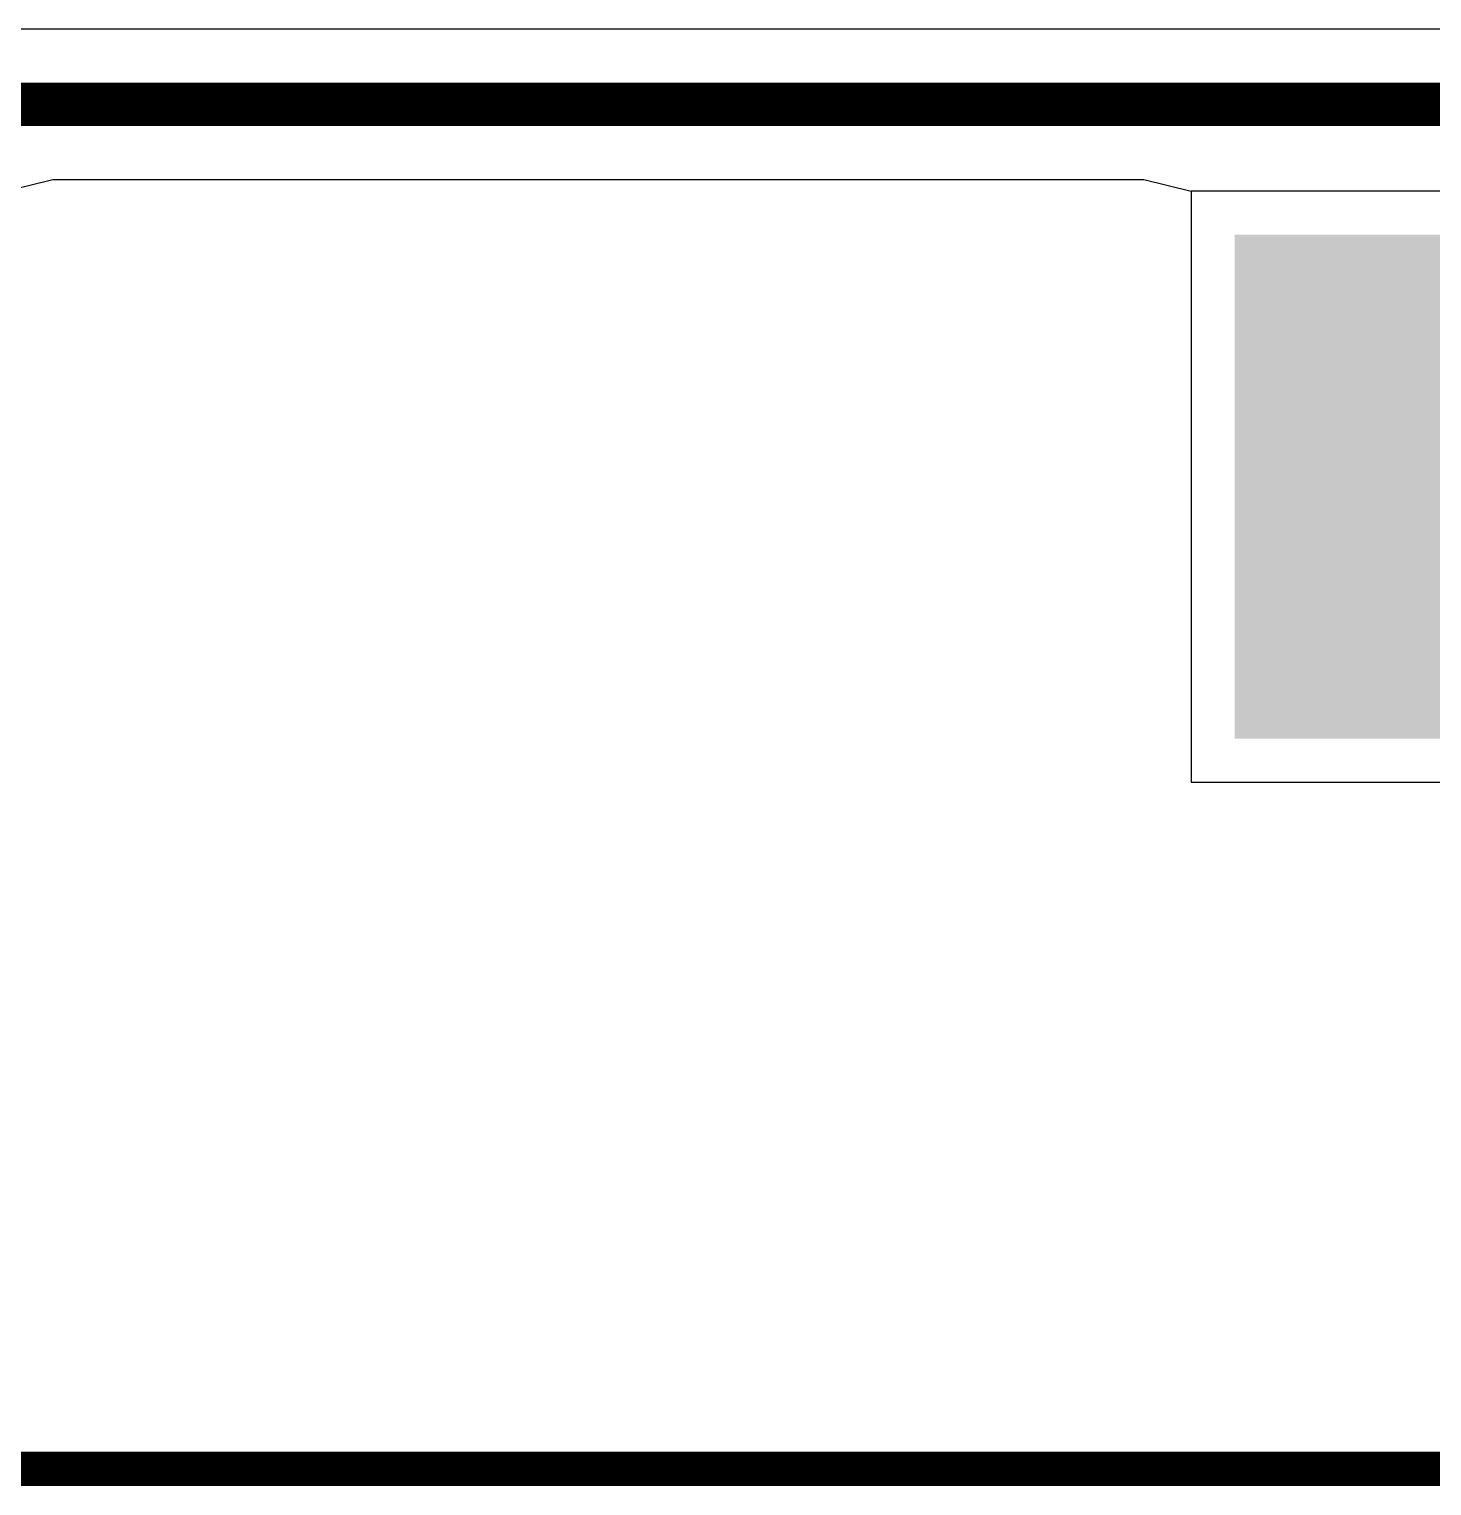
# Model space of a CAD drawing. Header units: inches. Extents: x -0.14 to 3.29, y -0.08 to 7.88.
# Drawn here: x 0.8235 to 1.1468, y 1.3253 to 1.661 of the extents above; entities that cross this region are included whole.
import ezdxf

# ---------------------------------------------------------------- set-up
doc = ezdxf.new("R2010")
doc.units = ezdxf.units.IN
doc.header["$MEASUREMENT"] = 0
for name, color, linetype in [('Bottom Layer', 5, 'Continuous'), ('Bottom Solder', 6, 'Continuous'), ('Multi-Layer', 9, 'Continuous'), ('Pad Holes', 156, 'Continuous'), ('Top Layer', 1, 'Continuous'), ('Top Overlay', 2, 'Continuous'), ('Top Solder', 216, 'Continuous')]:
    doc.layers.add(name, color=color, linetype=linetype)

# ---------------------------------------------------------------- blocks, each defined once
blk = doc.blocks.new('2EF88547_EDEF_4A49_A522_C215618D4BC7_282')
at = {"layer": 'Bottom Layer'}
blk.add_hatch(color=5, dxfattribs=at).paths.add_polyline_path([(-0.14862, 0.21949), (-0.2687, 0.21949), (-0.2687, 0.33169), (-0.14862, 0.33169)])
at = {"layer": 'Bottom Solder'}
blk.add_hatch(color=6, dxfattribs=at).paths.add_polyline_path([(-0.14665, 0.21752), (-0.27067, 0.21752), (-0.27067, 0.33366), (-0.14665, 0.33366)])
at = {"layer": 'Multi-Layer'}
blk.add_hatch(color=9, dxfattribs=at).paths.add_polyline_path([(-0.14862, 0.21949), (-0.2687, 0.21949), (-0.2687, 0.33169), (-0.14862, 0.33169)])
at = {"layer": 'Pad Holes'}
blk.add_hatch(color=7, dxfattribs=at).paths.add_polyline_path([(-0.16929, 0.23228), (-0.24803, 0.23228), (-0.24803, 0.3189), (-0.16929, 0.3189)])
at = {"layer": 'Top Layer'}
blk.add_hatch(color=1, dxfattribs=at).paths.add_polyline_path([(-0.14862, 0.21949), (-0.2687, 0.21949), (-0.2687, 0.33169), (-0.14862, 0.33169)])
at = {"layer": 'Top Solder'}
blk.add_hatch(color=216, dxfattribs=at).paths.add_polyline_path([(-0.14665, 0.21752), (-0.27067, 0.21752), (-0.27067, 0.33366), (-0.14665, 0.33366)])
at = {"layer": 'Top Overlay'}
blk.add_lwpolyline([(0.23622, 0.50197, 0.00787, 0.00787, 0), (-0.23622, 0.50197, 0.00787, 0.00787, 0)], format="xyseb", dxfattribs=at)

msp = doc.modelspace()

# ---------------------------------------------------------------- linework, layer by layer
at = {"layer": 'Bottom Layer'}
for p, q in [((1.23543, 1.62369), (1.09135, 1.62369)), ((1.09135, 1.62369), (1.09135, 1.48749)), ((1.09135, 1.48749), (1.23543, 1.48749))]:
    msp.add_line(p, q, dxfattribs=at)
at = {"layer": 'Top Layer'}
for p, q in [((1.28599, 1.66103), (0.69965, 1.66103)), ((0.8181, 1.62369), (0.829, 1.62637)), ((0.829, 1.62637), (1.08045, 1.62637)), ((1.08045, 1.62637), (1.09135, 1.62369)), ((1.09135, 1.62369), (1.09135, 1.61437)), ((1.09135, 1.61437), (1.09135, 1.48749)), ((1.09135, 1.48749), (1.23543, 1.48749))]:
    msp.add_line(p, q, dxfattribs=at)
msp.add_lwpolyline([(0.69965, 1.6437, 0.01, 0.01, 0), (1.30496, 1.6437, 0.01, 0.01, 0)], format="xyseb", dxfattribs=at)

# ---------------------------------------------------------------- block references
at = {"rotation": 180}
msp.add_blockref('2EF88547_EDEF_4A49_A522_C215618D4BC7_282', (0.95472, 1.83118), dxfattribs=at)

doc.saveas('drawing.dxf')
